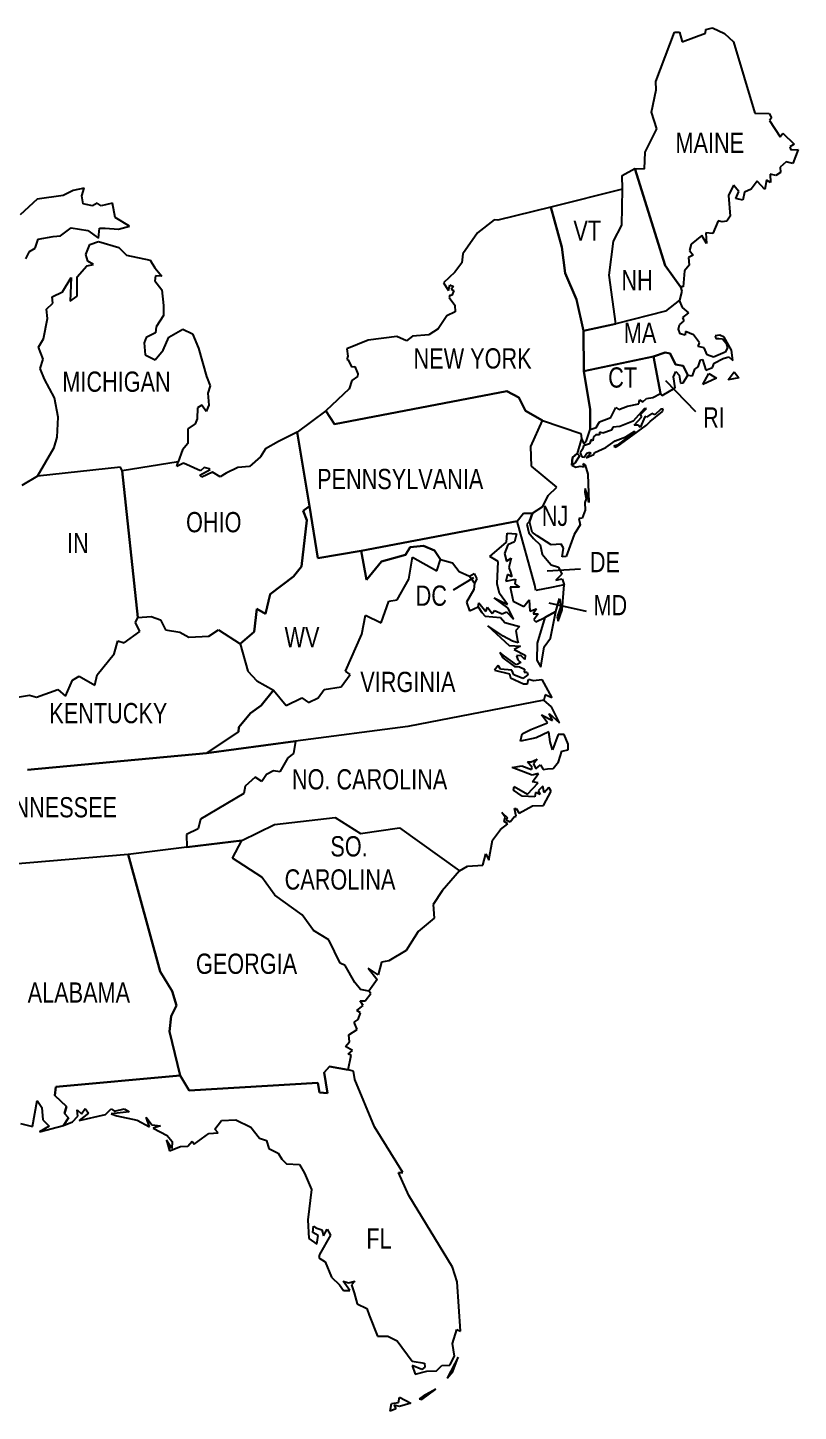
# Model space of a CAD drawing. Extents: x 0.69 to 9.69, y 1.15 to 6.91.
# Drawn here: x 6.72 to 9.69, y 1.25 to 6.58 of the extents above; entities that cross this region are included whole.
import ezdxf
from ezdxf.enums import TextEntityAlignment as Align

# ---------------------------------------------------------------- set-up
doc = ezdxf.new("R2010")
doc.units = 0
doc.layers.get('0').update_dxf_attribs({"linetype": 'CONTINUOUS'})
doc.layers.add('PEN1', color=7, linetype='CONTINUOUS')
doc.styles.get("Standard").update_dxf_attribs({"font": 'txt', "width": 0.75})

msp = doc.modelspace()

# ---------------------------------------------------------------- linework, layer by layer
at = {"layer": 'PEN1'}
for p, q in [((9.137, 6.373), (9.209, 6.563)), ((9.209, 6.563), (9.229, 6.563)), ((9.229, 6.563), (9.239, 6.525)), ((9.239, 6.525), (9.329, 6.559)), ((9.329, 6.559), (9.33, 6.573)), ((9.33, 6.573), (9.355, 6.58)), ((9.355, 6.58), (9.402, 6.557)), ((9.402, 6.557), (9.437, 6.526)), ((9.437, 6.526), (9.519, 6.25)), ((9.139, 6.34), (9.137, 6.373)), ((9.121, 6.254), (9.139, 6.34)), ((9.141, 6.19), (9.121, 6.254)), ((9.519, 6.25), (9.574, 6.249)), ((9.574, 6.249), (9.583, 6.233)), ((9.097, 6.1), (9.141, 6.19)), ((9.583, 6.233), (9.575, 6.222)), ((9.575, 6.222), (9.616, 6.159)), ((9.616, 6.159), (9.626, 6.173)), ((9.626, 6.173), (9.67, 6.131)), ((9.67, 6.131), (9.654, 6.121)), ((9.094, 6.036), (9.097, 6.1)), ((9.654, 6.121), (9.657, 6.109)), ((9.657, 6.109), (9.686, 6.11)), ((9.686, 6.11), (9.665, 6.057)), ((9.008, 6.01), (9.057, 6.038)), ((9.057, 6.038), (9.057, 6.038)), ((9.057, 6.038), (9.094, 6.036)), ((9.174, 5.664), (9.057, 6.038)), ((9.057, 6.038), (9.174, 5.664)), ((9.639, 6.063), (9.616, 6.043)), ((9.616, 6.043), (9.618, 6.022)), ((9.665, 6.057), (9.639, 6.063)), ((9.009, 5.958), (9.008, 6.01)), ((9.437, 5.973), (9.417, 5.934)), ((9.457, 5.949), (9.437, 5.973)), ((9.528, 5.988), (9.505, 5.958)), ((9.557, 5.956), (9.528, 5.988)), ((9.563, 5.993), (9.557, 5.956)), ((9.579, 5.984), (9.563, 5.993)), ((9.6, 6.01), (9.578, 6.016)), ((9.578, 6.016), (9.579, 5.984)), ((9.618, 6.022), (9.6, 6.01)), ((6.755, 5.919), (6.69, 5.859)), ((6.855, 5.933), (6.755, 5.919)), ((6.894, 5.953), (6.855, 5.933)), ((6.937, 5.962), (6.894, 5.953)), ((6.928, 5.932), (6.937, 5.962)), ((6.932, 5.901), (6.928, 5.932)), ((9.009, 5.958), (8.733, 5.889)), ((9.006, 5.819), (9.009, 5.958)), ((9.006, 5.819), (9.009, 5.958)), ((9.417, 5.934), (9.424, 5.854)), ((9.446, 5.922), (9.457, 5.949)), ((9.473, 5.915), (9.446, 5.922)), ((9.479, 5.946), (9.473, 5.915)), ((9.505, 5.958), (9.479, 5.946)), ((6.944, 5.899), (6.932, 5.901)), ((6.969, 5.893), (6.944, 5.899)), ((6.987, 5.904), (6.969, 5.893)), ((7.002, 5.893), (6.987, 5.904)), ((7.045, 5.904), (7.002, 5.893)), ((7.056, 5.849), (7.045, 5.904)), ((8.733, 5.889), (8.529, 5.838)), ((8.775, 5.734), (8.733, 5.889)), ((8.733, 5.889), (8.733, 5.889)), ((8.733, 5.889), (8.775, 5.734)), ((7.111, 5.815), (7.056, 5.849)), ((7.069, 5.804), (7.111, 5.815)), ((8.515, 5.84), (8.451, 5.79)), ((8.529, 5.838), (8.515, 5.84)), ((8.974, 5.758), (9.006, 5.819)), ((8.974, 5.758), (9.006, 5.819)), ((9.378, 5.836), (9.357, 5.787)), ((9.393, 5.832), (9.378, 5.836)), ((9.411, 5.835), (9.393, 5.832)), ((9.424, 5.854), (9.411, 5.835)), ((6.748, 5.73), (6.759, 5.765)), ((6.759, 5.765), (6.817, 5.775)), ((6.817, 5.775), (6.845, 5.778)), ((6.845, 5.778), (6.887, 5.809)), ((6.887, 5.809), (6.95, 5.799)), ((6.95, 5.799), (6.992, 5.769)), ((6.992, 5.769), (6.995, 5.807)), ((6.995, 5.807), (7.017, 5.808)), ((7.017, 5.808), (7.069, 5.804)), ((8.451, 5.79), (8.395, 5.708)), ((8.958, 5.626), (8.974, 5.758)), ((8.958, 5.626), (8.974, 5.758)), ((9.315, 5.779), (9.274, 5.746)), ((9.333, 5.749), (9.315, 5.779)), ((9.357, 5.787), (9.33, 5.789)), ((9.33, 5.789), (9.333, 5.749)), ((6.712, 5.689), (6.726, 5.718)), ((6.726, 5.718), (6.748, 5.73)), ((6.943, 5.706), (6.958, 5.744)), ((6.951, 5.68), (6.943, 5.706)), ((6.958, 5.744), (6.992, 5.756)), ((6.992, 5.756), (7.07, 5.733)), ((7.07, 5.733), (7.099, 5.704)), ((8.395, 5.708), (8.39, 5.674)), ((8.788, 5.634), (8.775, 5.734)), ((8.775, 5.734), (8.788, 5.634)), ((9.274, 5.746), (9.267, 5.721)), ((9.267, 5.721), (9.281, 5.704)), ((6.909, 5.62), (6.947, 5.662)), ((6.947, 5.662), (6.973, 5.667)), ((6.973, 5.667), (6.951, 5.68)), ((7.099, 5.704), (7.191, 5.684)), ((7.191, 5.684), (7.209, 5.655)), ((7.209, 5.655), (7.235, 5.623)), ((8.39, 5.674), (8.364, 5.638)), ((9.232, 5.582), (9.174, 5.664)), ((9.174, 5.664), (9.232, 5.582)), ((9.266, 5.665), (9.248, 5.643)), ((9.281, 5.704), (9.263, 5.694)), ((9.263, 5.694), (9.266, 5.665)), ((6.853, 5.562), (6.887, 5.618)), ((6.887, 5.618), (6.882, 5.526)), ((6.91, 5.545), (6.909, 5.62)), ((7.211, 5.624), (7.208, 5.605)), ((7.208, 5.605), (7.236, 5.57)), ((7.235, 5.623), (7.211, 5.624)), ((8.364, 5.638), (8.32, 5.597)), ((8.832, 5.533), (8.788, 5.634)), ((8.788, 5.634), (8.832, 5.533)), ((8.958, 5.626), (8.958, 5.626)), ((8.984, 5.439), (8.958, 5.626)), ((8.984, 5.439), (8.958, 5.626)), ((9.248, 5.643), (9.243, 5.582)), ((6.813, 5.543), (6.853, 5.562)), ((6.882, 5.526), (6.91, 5.545)), ((7.236, 5.57), (7.242, 5.509)), ((8.32, 5.597), (8.339, 5.568)), ((8.339, 5.568), (8.344, 5.589)), ((8.344, 5.55), (8.342, 5.541)), ((8.344, 5.589), (8.358, 5.583)), ((8.352, 5.548), (8.344, 5.55)), ((8.358, 5.583), (8.35, 5.573)), ((8.35, 5.573), (8.36, 5.568)), ((8.36, 5.568), (8.352, 5.548)), ((9.237, 5.565), (9.229, 5.53)), ((9.243, 5.582), (9.232, 5.582)), ((9.232, 5.582), (9.237, 5.565)), ((6.791, 5.496), (6.816, 5.518)), ((6.795, 5.459), (6.791, 5.496)), ((6.816, 5.518), (6.813, 5.543)), ((7.242, 5.509), (7.242, 5.471)), ((8.342, 5.541), (8.363, 5.511)), ((8.363, 5.511), (8.365, 5.485)), ((8.859, 5.412), (8.832, 5.533)), ((8.832, 5.533), (8.859, 5.412)), ((9.229, 5.53), (9.175, 5.488)), ((9.229, 5.53), (9.175, 5.488)), ((9.24, 5.502), (9.229, 5.53)), ((9.265, 5.481), (9.24, 5.502)), ((6.78, 5.381), (6.795, 5.459)), ((7.242, 5.471), (7.214, 5.427)), ((8.333, 5.47), (8.3, 5.42)), ((8.365, 5.485), (8.333, 5.47)), ((8.984, 5.439), (8.859, 5.412)), ((8.859, 5.412), (8.984, 5.439)), ((9.175, 5.488), (8.984, 5.439)), ((9.175, 5.488), (8.984, 5.439)), ((9.229, 5.435), (9.246, 5.45)), ((9.241, 5.463), (9.265, 5.481)), ((9.246, 5.45), (9.241, 5.463)), ((7.175, 5.386), (7.167, 5.366)), ((7.211, 5.404), (7.175, 5.386)), ((7.214, 5.427), (7.211, 5.404)), ((7.241, 5.337), (7.263, 5.388)), ((7.263, 5.388), (7.317, 5.419)), ((7.317, 5.419), (7.353, 5.4)), ((7.353, 5.4), (7.377, 5.345)), ((8.14, 5.39), (8.03, 5.376)), ((8.178, 5.373), (8.14, 5.39)), ((8.201, 5.391), (8.178, 5.373)), ((8.264, 5.396), (8.201, 5.391)), ((8.3, 5.42), (8.264, 5.396)), ((8.859, 5.412), (8.859, 5.412)), ((8.859, 5.412), (8.86, 5.256)), ((8.86, 5.256), (8.859, 5.412)), ((9.225, 5.418), (9.229, 5.435)), ((9.231, 5.4), (9.225, 5.418)), ((9.25, 5.395), (9.231, 5.4)), ((9.252, 5.409), (9.25, 5.395)), ((9.282, 5.397), (9.252, 5.409)), ((9.306, 5.366), (9.282, 5.397)), ((9.384, 5.395), (9.366, 5.393)), ((9.366, 5.393), (9.369, 5.382)), ((9.401, 5.387), (9.384, 5.395)), ((9.429, 5.338), (9.401, 5.387)), ((6.761, 5.349), (6.78, 5.381)), ((6.779, 5.303), (6.761, 5.349)), ((7.167, 5.366), (7.171, 5.32)), ((7.21, 5.3), (7.241, 5.337)), ((7.377, 5.345), (7.408, 5.236)), ((8.03, 5.376), (7.948, 5.343)), ((7.948, 5.343), (7.952, 5.315)), ((9.301, 5.351), (9.306, 5.366)), ((9.323, 5.347), (9.301, 5.351)), ((9.335, 5.32), (9.323, 5.347)), ((9.369, 5.382), (9.38, 5.382)), ((9.38, 5.382), (9.394, 5.381)), ((9.394, 5.381), (9.408, 5.365)), ((9.413, 5.347), (9.404, 5.33)), ((9.408, 5.365), (9.413, 5.347)), ((9.434, 5.298), (9.429, 5.338)), ((6.767, 5.267), (6.779, 5.303)), ((7.171, 5.32), (7.21, 5.3)), ((7.952, 5.315), (7.948, 5.301)), ((7.948, 5.301), (7.953, 5.3)), ((7.953, 5.3), (7.966, 5.273)), ((9.128, 5.313), (8.86, 5.256)), ((8.86, 5.256), (9.128, 5.313)), ((9.128, 5.313), (9.174, 5.329)), ((9.174, 5.329), (9.128, 5.313)), ((9.156, 5.17), (9.128, 5.313)), ((9.128, 5.313), (9.128, 5.313)), ((9.128, 5.313), (9.156, 5.17)), ((9.174, 5.329), (9.193, 5.325)), ((9.193, 5.325), (9.174, 5.329)), ((9.193, 5.325), (9.213, 5.282)), ((9.213, 5.282), (9.193, 5.325)), ((9.213, 5.282), (9.243, 5.277)), ((9.243, 5.277), (9.213, 5.282)), ((9.301, 5.273), (9.309, 5.3)), ((9.309, 5.3), (9.317, 5.302)), ((9.317, 5.302), (9.33, 5.261)), ((9.359, 5.311), (9.335, 5.32)), ((9.356, 5.271), (9.362, 5.288)), ((9.404, 5.33), (9.359, 5.311)), ((9.362, 5.288), (9.397, 5.306)), ((9.397, 5.306), (9.419, 5.312)), ((9.419, 5.312), (9.434, 5.298)), ((6.784, 5.226), (6.767, 5.267)), ((6.822, 5.154), (6.784, 5.226)), ((7.408, 5.236), (7.421, 5.2)), ((7.966, 5.273), (7.978, 5.274)), ((7.989, 5.236), (7.967, 5.221)), ((7.978, 5.274), (7.99, 5.246)), ((7.99, 5.246), (7.989, 5.236)), ((8.86, 5.256), (8.86, 5.256)), ((8.86, 5.256), (8.885, 5.109)), ((8.885, 5.109), (8.86, 5.256)), ((9.205, 5.235), (9.214, 5.255)), ((9.212, 5.192), (9.205, 5.235)), ((9.214, 5.255), (9.227, 5.241)), ((9.227, 5.241), (9.232, 5.21)), ((9.243, 5.277), (9.261, 5.241)), ((9.261, 5.241), (9.243, 5.277)), ((9.243, 5.212), (9.261, 5.241)), ((9.261, 5.241), (9.279, 5.238)), ((9.279, 5.238), (9.287, 5.264)), ((9.287, 5.264), (9.301, 5.273)), ((9.319, 5.205), (9.341, 5.248)), ((9.371, 5.229), (9.319, 5.205)), ((9.33, 5.261), (9.356, 5.271)), ((9.341, 5.248), (9.371, 5.229)), ((9.416, 5.223), (9.439, 5.254)), ((9.457, 5.231), (9.416, 5.223)), ((9.439, 5.254), (9.457, 5.231)), ((7.421, 5.2), (7.413, 5.172)), ((7.413, 5.172), (7.417, 5.126)), ((7.957, 5.189), (7.867, 5.104)), ((7.9, 5.052), (8.564, 5.179)), ((8.564, 5.179), (7.9, 5.052)), ((7.967, 5.221), (7.957, 5.189)), ((8.564, 5.179), (8.61, 5.155)), ((8.61, 5.155), (8.564, 5.179)), ((9.162, 5.163), (9.212, 5.192)), ((9.291, 5.1), (9.176, 5.219)), ((9.232, 5.21), (9.243, 5.212)), ((9.319, 5.205), (9.319, 5.205)), ((9.416, 5.223), (9.416, 5.223)), ((6.837, 5.079), (6.822, 5.154)), ((7.39, 5.126), (7.373, 5.115)), ((7.406, 5.101), (7.39, 5.126)), ((7.417, 5.126), (7.406, 5.101)), ((8.61, 5.155), (8.636, 5.104)), ((8.636, 5.104), (8.61, 5.155)), ((8.995, 5.109), (9.028, 5.122)), ((9.028, 5.122), (9.072, 5.131)), ((9.072, 5.131), (9.075, 5.146)), ((9.075, 5.146), (9.088, 5.138)), ((9.088, 5.138), (9.102, 5.151)), ((9.102, 5.151), (9.126, 5.155)), ((9.126, 5.155), (9.156, 5.17)), ((9.156, 5.17), (9.162, 5.163)), ((6.833, 5.002), (6.837, 5.079)), ((7.371, 5.073), (7.364, 5.054)), ((7.373, 5.115), (7.371, 5.073)), ((7.867, 5.104), (7.756, 5.021)), ((7.867, 5.104), (7.867, 5.104)), ((7.867, 5.104), (7.9, 5.052)), ((7.9, 5.052), (7.867, 5.104)), ((8.636, 5.104), (8.701, 5.067)), ((8.701, 5.067), (8.636, 5.104)), ((8.656, 4.966), (8.701, 5.067)), ((8.656, 4.966), (8.701, 5.067)), ((8.701, 5.067), (8.849, 5.017)), ((8.701, 5.067), (8.849, 5.017)), ((8.885, 5.109), (8.884, 5.032)), ((8.884, 5.032), (8.885, 5.109)), ((8.921, 5.061), (8.964, 5.078)), ((8.964, 5.078), (8.984, 5.117)), ((8.984, 5.117), (8.995, 5.109)), ((9.093, 5.112), (9.05, 5.064)), ((9.054, 5.048), (9.083, 5.081)), ((9.096, 5.083), (9.077, 5.04)), ((9.079, 5.089), (9.101, 5.113)), ((9.083, 5.081), (9.079, 5.089)), ((9.101, 5.113), (9.093, 5.112)), ((9.101, 5.079), (9.096, 5.083)), ((9.122, 5.093), (9.101, 5.079)), ((9.116, 5.063), (9.163, 5.101)), ((9.134, 5.088), (9.122, 5.093)), ((9.157, 5.11), (9.134, 5.088)), ((9.166, 5.111), (9.157, 5.11)), ((9.163, 5.101), (9.166, 5.111)), ((7.336, 5.035), (7.335, 4.978)), ((7.364, 5.054), (7.336, 5.035)), ((7.756, 5.021), (7.685, 4.986)), ((7.804, 4.736), (7.756, 5.021)), ((7.756, 5.021), (7.756, 5.021)), ((7.756, 5.021), (7.804, 4.736)), ((8.849, 5.017), (8.851, 4.997)), ((8.849, 5.017), (8.851, 4.997)), ((8.87, 4.989), (8.884, 5.032)), ((8.884, 5.032), (8.908, 5.039)), ((8.908, 5.039), (8.921, 5.061)), ((8.934, 5.018), (8.921, 5.021)), ((8.921, 5.021), (8.921, 5.011)), ((8.967, 5.029), (8.934, 5.018)), ((8.972, 5.041), (8.967, 5.029)), ((8.999, 5.044), (8.972, 5.041)), ((9.054, 5.02), (8.988, 4.971)), ((9.05, 5.064), (8.999, 5.044)), ((9.002, 4.975), (9.102, 5.048)), ((9.022, 5.004), (9.056, 5.025)), ((9.07, 5.048), (9.054, 5.048)), ((9.056, 5.025), (9.054, 5.02)), ((9.077, 5.04), (9.07, 5.048)), ((9.102, 5.048), (9.116, 5.063)), ((6.757, 4.852), (6.821, 4.962)), ((6.821, 4.962), (6.833, 5.002)), ((7.335, 4.978), (7.315, 4.954)), ((7.685, 4.986), (7.635, 4.957)), ((8.659, 4.89), (8.656, 4.966)), ((8.659, 4.89), (8.656, 4.966)), ((8.851, 4.997), (8.834, 4.939)), ((8.851, 4.997), (8.86, 4.977)), ((8.859, 4.969), (8.856, 4.957)), ((8.882, 4.976), (8.859, 4.969)), ((8.86, 4.977), (8.87, 4.989)), ((8.888, 4.993), (8.882, 4.976)), ((8.895, 4.988), (8.888, 4.993)), ((8.898, 5.003), (8.895, 4.988)), ((8.907, 5.011), (8.898, 5.003)), ((8.902, 4.943), (8.945, 4.962)), ((8.921, 5.011), (8.907, 5.011)), ((8.945, 4.962), (8.981, 4.988)), ((8.988, 4.971), (8.976, 4.967)), ((8.976, 4.967), (8.985, 4.964)), ((8.981, 4.988), (9.022, 5.004)), ((8.985, 4.964), (9.002, 4.975)), ((7.298, 4.907), (7.083, 4.873)), ((7.298, 4.907), (7.083, 4.873)), ((7.293, 4.889), (7.298, 4.907)), ((7.315, 4.954), (7.298, 4.907)), ((7.615, 4.927), (7.573, 4.889)), ((7.635, 4.957), (7.615, 4.927)), ((8.817, 4.924), (8.814, 4.895)), ((8.814, 4.895), (8.817, 4.924)), ((8.834, 4.939), (8.817, 4.924)), ((8.817, 4.924), (8.834, 4.939)), ((8.843, 4.93), (8.827, 4.904)), ((8.834, 4.939), (8.843, 4.93)), ((8.856, 4.957), (8.846, 4.942)), ((8.846, 4.942), (8.846, 4.942)), ((8.846, 4.942), (8.853, 4.926)), ((8.853, 4.926), (8.861, 4.925)), ((8.861, 4.925), (8.872, 4.941)), ((8.887, 4.94), (8.869, 4.923)), ((8.869, 4.923), (8.899, 4.935)), ((8.872, 4.941), (8.883, 4.945)), ((8.883, 4.945), (8.887, 4.94)), ((8.899, 4.935), (8.902, 4.943)), ((6.757, 4.852), (6.696, 4.816)), ((7.076, 4.887), (6.757, 4.852)), ((7.076, 4.887), (6.757, 4.852)), ((6.757, 4.852), (6.757, 4.852)), ((7.083, 4.873), (7.076, 4.887)), ((7.083, 4.873), (7.076, 4.887)), ((7.143, 4.308), (7.083, 4.873)), ((7.083, 4.873), (7.083, 4.873)), ((7.083, 4.873), (7.143, 4.308)), ((7.319, 4.902), (7.293, 4.889)), ((7.385, 4.872), (7.319, 4.902)), ((7.382, 4.856), (7.421, 4.878)), ((7.389, 4.848), (7.382, 4.856)), ((7.399, 4.886), (7.385, 4.872)), ((7.43, 4.867), (7.389, 4.848)), ((7.419, 4.88), (7.399, 4.886)), ((7.421, 4.878), (7.419, 4.88)), ((7.46, 4.85), (7.43, 4.867)), ((7.483, 4.863), (7.46, 4.85)), ((7.528, 4.885), (7.483, 4.863)), ((7.573, 4.889), (7.528, 4.885)), ((8.756, 4.81), (8.659, 4.89)), ((8.756, 4.81), (8.659, 4.89)), ((8.827, 4.904), (8.814, 4.895)), ((8.814, 4.895), (8.83, 4.887)), ((8.814, 4.895), (8.814, 4.895)), ((8.83, 4.887), (8.846, 4.89)), ((8.846, 4.89), (8.861, 4.888)), ((8.861, 4.888), (8.858, 4.901)), ((8.858, 4.901), (8.865, 4.895)), ((8.865, 4.895), (8.876, 4.86)), ((8.876, 4.86), (8.879, 4.751)), ((8.723, 4.778), (8.756, 4.81)), ((8.723, 4.778), (8.756, 4.81)), ((8.866, 4.805), (8.864, 4.79)), ((8.875, 4.779), (8.866, 4.805)), ((8.702, 4.735), (8.723, 4.778)), ((8.702, 4.735), (8.723, 4.778)), ((8.864, 4.79), (8.869, 4.765)), ((8.869, 4.765), (8.864, 4.751)), ((8.864, 4.751), (8.866, 4.721)), ((8.879, 4.751), (8.875, 4.779)), ((7.78, 4.719), (7.804, 4.736)), ((7.804, 4.736), (7.78, 4.719)), ((7.794, 4.682), (7.78, 4.719)), ((7.78, 4.719), (7.794, 4.682)), ((7.804, 4.736), (7.836, 4.536)), ((7.836, 4.536), (7.804, 4.736)), ((8.604, 4.679), (8.628, 4.709)), ((8.604, 4.679), (8.628, 4.709)), ((8.628, 4.709), (8.663, 4.709)), ((8.628, 4.709), (8.663, 4.709)), ((8.663, 4.709), (8.651, 4.678)), ((8.651, 4.678), (8.663, 4.709)), ((8.663, 4.709), (8.702, 4.735)), ((8.663, 4.709), (8.702, 4.735)), ((8.866, 4.721), (8.854, 4.69)), ((7.773, 4.504), (7.794, 4.682)), ((7.794, 4.682), (7.773, 4.504)), ((8.604, 4.679), (8.003, 4.564)), ((8.003, 4.564), (8.604, 4.679)), ((8.604, 4.679), (8.604, 4.679)), ((8.671, 4.432), (8.604, 4.679)), ((8.671, 4.432), (8.604, 4.679)), ((8.651, 4.678), (8.641, 4.667)), ((8.641, 4.667), (8.648, 4.634)), ((8.651, 4.678), (8.651, 4.678)), ((8.661, 4.636), (8.651, 4.678)), ((8.846, 4.664), (8.823, 4.627)), ((8.854, 4.69), (8.841, 4.689)), ((8.841, 4.689), (8.846, 4.664)), ((8.498, 4.542), (8.563, 4.598)), ((8.568, 4.588), (8.555, 4.554)), ((8.563, 4.598), (8.565, 4.632)), ((8.565, 4.632), (8.601, 4.63)), ((8.593, 4.599), (8.568, 4.588)), ((8.601, 4.63), (8.593, 4.599)), ((8.648, 4.634), (8.666, 4.612)), ((8.68, 4.622), (8.661, 4.636)), ((8.666, 4.612), (8.692, 4.587)), ((8.735, 4.587), (8.68, 4.622)), ((8.692, 4.587), (8.7, 4.552)), ((8.773, 4.59), (8.735, 4.587)), ((8.782, 4.574), (8.773, 4.59)), ((8.823, 4.627), (8.792, 4.542)), ((7.836, 4.536), (8.003, 4.564)), ((8.003, 4.564), (7.836, 4.536)), ((8.003, 4.564), (8.003, 4.564)), ((8.003, 4.564), (8.023, 4.453)), ((8.023, 4.453), (8.003, 4.564)), ((8.081, 4.523), (8.174, 4.549)), ((8.174, 4.549), (8.081, 4.523)), ((8.174, 4.549), (8.192, 4.578)), ((8.192, 4.578), (8.174, 4.549)), ((8.186, 4.455), (8.2, 4.54)), ((8.186, 4.455), (8.2, 4.54)), ((8.192, 4.578), (8.243, 4.584)), ((8.243, 4.584), (8.192, 4.578)), ((8.2, 4.54), (8.294, 4.487)), ((8.2, 4.54), (8.294, 4.487)), ((8.243, 4.584), (8.285, 4.565)), ((8.285, 4.565), (8.243, 4.584)), ((8.285, 4.565), (8.309, 4.531)), ((8.309, 4.531), (8.285, 4.565)), ((8.53, 4.523), (8.498, 4.542)), ((8.555, 4.554), (8.563, 4.524)), ((8.563, 4.524), (8.58, 4.536)), ((8.58, 4.536), (8.571, 4.5)), ((8.7, 4.552), (8.719, 4.528)), ((8.777, 4.541), (8.782, 4.574)), ((8.792, 4.542), (8.777, 4.541)), ((7.743, 4.465), (7.773, 4.504)), ((7.773, 4.504), (7.743, 4.465)), ((8.023, 4.453), (8.081, 4.523)), ((8.081, 4.523), (8.023, 4.453)), ((8.294, 4.487), (8.309, 4.531)), ((8.294, 4.487), (8.309, 4.531)), ((8.309, 4.531), (8.354, 4.518)), ((8.309, 4.531), (8.354, 4.518)), ((8.354, 4.518), (8.38, 4.485)), ((8.354, 4.518), (8.38, 4.485)), ((8.38, 4.485), (8.42, 4.467)), ((8.38, 4.485), (8.42, 4.467)), ((8.526, 4.437), (8.53, 4.523)), ((8.571, 4.5), (8.578, 4.482)), ((8.578, 4.482), (8.583, 4.464)), ((8.719, 4.528), (8.735, 4.511)), ((8.847, 4.494), (8.719, 4.486)), ((8.735, 4.511), (8.763, 4.501)), ((8.763, 4.501), (8.776, 4.474)), ((7.652, 4.398), (7.743, 4.465)), ((7.743, 4.465), (7.652, 4.398)), ((8.141, 4.375), (8.186, 4.455)), ((8.141, 4.375), (8.186, 4.455)), ((8.359, 4.414), (8.437, 4.461)), ((8.42, 4.467), (8.438, 4.477)), ((8.42, 4.467), (8.438, 4.477)), ((8.42, 4.467), (8.42, 4.467)), ((8.439, 4.44), (8.42, 4.467)), ((8.42, 4.467), (8.439, 4.44)), ((8.439, 4.44), (8.437, 4.415)), ((8.439, 4.44), (8.437, 4.415)), ((8.438, 4.477), (8.448, 4.456)), ((8.438, 4.477), (8.448, 4.456)), ((8.448, 4.456), (8.439, 4.44)), ((8.448, 4.456), (8.439, 4.44)), ((8.535, 4.4), (8.526, 4.437)), ((8.566, 4.473), (8.56, 4.447)), ((8.56, 4.447), (8.597, 4.455)), ((8.583, 4.464), (8.566, 4.473)), ((8.613, 4.424), (8.577, 4.425)), ((8.577, 4.425), (8.588, 4.371)), ((8.597, 4.455), (8.594, 4.437)), ((8.594, 4.437), (8.613, 4.424)), ((8.675, 4.411), (8.671, 4.432)), ((8.675, 4.411), (8.671, 4.432)), ((8.784, 4.433), (8.736, 4.423)), ((8.784, 4.433), (8.736, 4.423)), ((8.776, 4.474), (8.753, 4.451)), ((8.753, 4.451), (8.777, 4.456)), ((8.777, 4.456), (8.784, 4.433)), ((8.777, 4.337), (8.784, 4.433)), ((7.635, 4.322), (7.652, 4.398)), ((7.652, 4.398), (7.635, 4.322)), ((8.109, 4.37), (8.141, 4.375)), ((8.109, 4.37), (8.141, 4.375)), ((8.437, 4.415), (8.409, 4.366)), ((8.437, 4.415), (8.409, 4.366)), ((8.569, 4.343), (8.515, 4.383)), ((8.515, 4.383), (8.566, 4.358)), ((8.566, 4.358), (8.535, 4.4)), ((8.629, 4.35), (8.65, 4.376)), ((8.65, 4.376), (8.652, 4.332)), ((8.736, 4.423), (8.675, 4.411)), ((8.736, 4.423), (8.675, 4.411)), ((8.753, 4.33), (8.767, 4.381)), ((8.767, 4.381), (8.772, 4.351)), ((7.591, 4.252), (7.601, 4.341)), ((7.601, 4.341), (7.591, 4.252)), ((7.601, 4.341), (7.635, 4.322)), ((7.635, 4.322), (7.601, 4.341)), ((8.08, 4.287), (8.109, 4.37)), ((8.08, 4.287), (8.109, 4.37)), ((8.409, 4.366), (8.42, 4.333)), ((8.409, 4.366), (8.42, 4.333)), ((8.42, 4.333), (8.454, 4.348)), ((8.42, 4.333), (8.454, 4.348)), ((8.454, 4.348), (8.456, 4.364)), ((8.454, 4.348), (8.468, 4.327)), ((8.456, 4.364), (8.483, 4.331)), ((8.468, 4.327), (8.481, 4.313)), ((8.483, 4.331), (8.489, 4.347)), ((8.489, 4.347), (8.507, 4.323)), ((8.507, 4.323), (8.516, 4.335)), ((8.516, 4.335), (8.546, 4.322)), ((8.546, 4.322), (8.563, 4.329)), ((8.563, 4.329), (8.59, 4.301)), ((8.59, 4.301), (8.569, 4.343)), ((8.588, 4.371), (8.629, 4.35)), ((8.652, 4.332), (8.678, 4.341)), ((8.678, 4.341), (8.665, 4.322)), ((8.665, 4.322), (8.684, 4.322)), ((8.684, 4.322), (8.668, 4.298)), ((8.71, 4.307), (8.753, 4.33)), ((8.753, 4.33), (8.71, 4.307)), ((8.871, 4.33), (8.727, 4.363)), ((8.732, 4.228), (8.753, 4.33)), ((8.767, 4.336), (8.757, 4.31)), ((8.761, 4.294), (8.777, 4.337)), ((8.772, 4.351), (8.767, 4.336)), ((7.134, 4.288), (7.143, 4.308)), ((7.134, 4.288), (7.143, 4.308)), ((7.151, 4.253), (7.134, 4.288)), ((7.151, 4.253), (7.134, 4.288)), ((7.143, 4.308), (7.195, 4.311)), ((7.143, 4.308), (7.195, 4.311)), ((7.195, 4.311), (7.23, 4.298)), ((7.195, 4.311), (7.23, 4.298)), ((7.23, 4.298), (7.249, 4.26)), ((7.23, 4.298), (7.249, 4.26)), ((8.006, 4.243), (8.02, 4.316)), ((8.006, 4.243), (8.02, 4.316)), ((8.02, 4.316), (8.08, 4.287)), ((8.02, 4.316), (8.08, 4.287)), ((8.481, 4.313), (8.539, 4.308)), ((8.55, 4.236), (8.491, 4.276)), ((8.491, 4.276), (8.573, 4.199)), ((8.539, 4.308), (8.556, 4.288)), ((8.556, 4.288), (8.612, 4.273)), ((8.612, 4.273), (8.598, 4.258)), ((8.668, 4.298), (8.675, 4.291)), ((8.675, 4.291), (8.71, 4.307)), ((8.71, 4.307), (8.68, 4.209)), ((8.757, 4.31), (8.761, 4.294)), ((7.052, 4.168), (7.066, 4.217)), ((7.052, 4.168), (7.066, 4.217)), ((7.066, 4.217), (7.09, 4.21)), ((7.066, 4.217), (7.09, 4.21)), ((7.09, 4.21), (7.151, 4.253)), ((7.09, 4.21), (7.151, 4.253)), ((7.249, 4.26), (7.305, 4.251)), ((7.249, 4.26), (7.305, 4.251)), ((7.305, 4.251), (7.34, 4.232)), ((7.305, 4.251), (7.34, 4.232)), ((7.34, 4.232), (7.417, 4.236)), ((7.34, 4.232), (7.417, 4.236)), ((7.417, 4.236), (7.454, 4.26)), ((7.417, 4.236), (7.454, 4.26)), ((7.454, 4.26), (7.537, 4.206)), ((7.454, 4.26), (7.537, 4.206)), ((7.537, 4.206), (7.591, 4.252)), ((7.591, 4.252), (7.537, 4.206)), ((7.943, 4.101), (8.006, 4.243)), ((7.943, 4.101), (8.006, 4.243)), ((8.586, 4.216), (8.55, 4.236)), ((8.607, 4.21), (8.586, 4.216)), ((8.598, 4.258), (8.603, 4.225)), ((8.603, 4.225), (8.607, 4.21)), ((8.707, 4.195), (8.732, 4.228)), ((6.986, 4.086), (7.052, 4.168)), ((6.986, 4.086), (7.052, 4.168)), ((7.537, 4.206), (7.567, 4.101)), ((7.537, 4.206), (7.537, 4.206)), ((7.537, 4.206), (7.567, 4.101)), ((8.555, 4.158), (8.537, 4.173)), ((8.537, 4.173), (8.548, 4.152)), ((8.573, 4.199), (8.617, 4.197)), ((8.617, 4.197), (8.592, 4.184)), ((8.592, 4.184), (8.634, 4.163)), ((8.618, 4.161), (8.601, 4.16)), ((8.601, 4.16), (8.606, 4.145)), ((8.633, 4.146), (8.618, 4.161)), ((8.634, 4.163), (8.633, 4.146)), ((8.68, 4.209), (8.679, 4.143)), ((8.68, 4.209), (8.68, 4.209)), ((8.695, 4.116), (8.707, 4.195)), ((8.531, 4.123), (8.516, 4.105)), ((8.516, 4.105), (8.574, 4.091)), ((8.539, 4.109), (8.531, 4.123)), ((8.583, 4.104), (8.539, 4.109)), ((8.548, 4.152), (8.593, 4.119)), ((8.601, 4.125), (8.555, 4.158)), ((8.593, 4.119), (8.612, 4.117)), ((8.618, 4.134), (8.601, 4.125)), ((8.606, 4.145), (8.618, 4.134)), ((8.612, 4.117), (8.632, 4.109)), ((8.632, 4.109), (8.63, 4.097)), ((8.679, 4.143), (8.695, 4.116)), ((6.864, 4.004), (6.891, 4.066)), ((6.864, 4.004), (6.891, 4.066)), ((6.891, 4.066), (6.917, 4.081)), ((6.891, 4.066), (6.917, 4.081)), ((6.917, 4.081), (6.978, 4.047)), ((6.917, 4.081), (6.978, 4.047)), ((6.978, 4.047), (6.986, 4.086)), ((6.978, 4.047), (6.986, 4.086)), ((7.567, 4.101), (7.601, 4.064)), ((7.567, 4.101), (7.601, 4.064)), ((7.601, 4.064), (7.666, 4.027)), ((7.601, 4.064), (7.666, 4.027)), ((7.926, 4.041), (7.961, 4.088)), ((7.926, 4.041), (7.961, 4.088)), ((7.961, 4.088), (7.943, 4.101)), ((7.961, 4.088), (7.943, 4.101)), ((8.574, 4.091), (8.578, 4.075)), ((8.578, 4.075), (8.628, 4.052)), ((8.591, 4.087), (8.583, 4.104)), ((8.626, 4.072), (8.591, 4.087)), ((8.645, 4.087), (8.626, 4.072)), ((8.628, 4.052), (8.643, 4.052)), ((8.63, 4.097), (8.642, 4.097)), ((8.642, 4.097), (8.645, 4.087)), ((8.643, 4.052), (8.647, 4.07)), ((8.647, 4.07), (8.666, 4.065)), ((8.666, 4.065), (8.699, 4.068)), ((8.699, 4.068), (8.737, 3.998)), ((6.649, 3.995), (6.726, 4.008)), ((6.649, 3.995), (6.726, 4.008)), ((6.726, 4.008), (6.753, 4.001)), ((6.726, 4.008), (6.753, 4.001)), ((6.753, 4.001), (6.835, 4.03)), ((6.753, 4.001), (6.835, 4.03)), ((6.835, 4.03), (6.864, 4.004)), ((6.835, 4.03), (6.864, 4.004)), ((7.666, 4.027), (7.618, 3.969)), ((7.618, 3.969), (7.666, 4.027)), ((7.666, 4.027), (7.714, 3.969)), ((7.666, 4.027), (7.714, 3.969)), ((7.837, 3.998), (7.86, 4.03)), ((7.837, 3.998), (7.86, 4.03)), ((7.86, 4.03), (7.926, 4.041)), ((7.86, 4.03), (7.926, 4.041)), ((8.712, 4.009), (8.706, 3.989)), ((8.737, 3.998), (8.712, 4.009)), ((7.618, 3.969), (7.577, 3.939)), ((7.577, 3.939), (7.618, 3.969)), ((7.714, 3.969), (7.775, 3.998)), ((7.714, 3.969), (7.775, 3.998)), ((7.775, 3.998), (7.8, 3.98)), ((7.775, 3.998), (7.8, 3.98)), ((7.8, 3.98), (7.837, 3.998)), ((7.8, 3.98), (7.837, 3.998)), ((8.706, 3.989), (8.182, 3.887)), ((8.706, 3.989), (8.182, 3.887)), ((8.736, 3.963), (8.706, 3.989)), ((8.767, 3.902), (8.736, 3.963)), ((7.577, 3.939), (7.532, 3.885)), ((7.532, 3.885), (7.577, 3.939)), ((8.656, 3.876), (8.72, 3.902)), ((8.72, 3.902), (8.697, 3.932)), ((8.697, 3.932), (8.74, 3.911)), ((8.74, 3.911), (8.727, 3.938)), ((8.727, 3.938), (8.767, 3.902)), ((7.531, 3.867), (7.407, 3.785)), ((7.407, 3.785), (7.531, 3.867)), ((7.532, 3.885), (7.531, 3.867)), ((7.531, 3.867), (7.532, 3.885)), ((8.182, 3.887), (7.75, 3.831)), ((8.182, 3.887), (7.75, 3.831)), ((8.617, 3.831), (8.623, 3.859)), ((8.677, 3.844), (8.617, 3.831)), ((8.623, 3.859), (8.656, 3.876)), ((8.725, 3.867), (8.677, 3.844)), ((8.73, 3.828), (8.725, 3.867)), ((8.762, 3.857), (8.739, 3.798)), ((8.784, 3.857), (8.762, 3.857)), ((8.8, 3.819), (8.784, 3.857)), ((7.407, 3.785), (7.75, 3.831)), ((7.75, 3.831), (7.407, 3.785)), ((7.75, 3.831), (7.743, 3.783)), ((7.75, 3.831), (7.743, 3.783)), ((8.739, 3.798), (8.73, 3.828)), ((8.763, 3.751), (8.776, 3.793)), ((8.776, 3.793), (8.8, 3.798)), ((8.8, 3.798), (8.8, 3.819)), ((7.407, 3.785), (6.718, 3.721)), ((6.718, 3.721), (7.407, 3.785)), ((7.407, 3.785), (7.407, 3.785)), ((7.72, 3.767), (7.69, 3.713)), ((7.72, 3.767), (7.69, 3.713)), ((7.743, 3.783), (7.72, 3.767)), ((7.743, 3.783), (7.72, 3.767)), ((8.584, 3.729), (8.622, 3.736)), ((8.622, 3.736), (8.659, 3.722)), ((8.661, 3.73), (8.643, 3.751)), ((8.643, 3.751), (8.658, 3.751)), ((8.658, 3.751), (8.681, 3.762)), ((8.681, 3.762), (8.667, 3.744)), ((8.667, 3.744), (8.676, 3.724)), ((8.676, 3.724), (8.694, 3.74)), ((8.694, 3.74), (8.704, 3.722)), ((8.742, 3.726), (8.763, 3.751)), ((7.595, 3.692), (7.556, 3.658)), ((7.595, 3.692), (7.556, 3.658)), ((7.621, 3.675), (7.595, 3.692)), ((7.621, 3.675), (7.595, 3.692)), ((7.639, 3.702), (7.621, 3.675)), ((7.639, 3.702), (7.621, 3.675)), ((7.666, 3.717), (7.639, 3.702)), ((7.666, 3.717), (7.639, 3.702)), ((7.69, 3.713), (7.666, 3.717)), ((7.69, 3.713), (7.666, 3.717)), ((8.661, 3.7), (8.584, 3.729)), ((8.659, 3.722), (8.661, 3.73)), ((8.686, 3.707), (8.661, 3.7)), ((8.663, 3.674), (8.686, 3.707)), ((8.704, 3.722), (8.721, 3.724)), ((8.721, 3.724), (8.742, 3.726)), ((7.551, 3.63), (7.385, 3.531)), ((7.551, 3.63), (7.385, 3.531)), ((7.556, 3.658), (7.551, 3.63)), ((7.556, 3.658), (7.551, 3.63)), ((8.59, 3.642), (8.592, 3.656)), ((8.623, 3.619), (8.59, 3.642)), ((8.592, 3.656), (8.643, 3.627)), ((8.643, 3.627), (8.684, 3.671)), ((8.684, 3.671), (8.663, 3.674)), ((8.674, 3.633), (8.671, 3.617)), ((8.692, 3.625), (8.674, 3.633)), ((8.702, 3.658), (8.684, 3.64)), ((8.684, 3.64), (8.692, 3.625)), ((8.708, 3.632), (8.702, 3.658)), ((8.705, 3.583), (8.735, 3.638)), ((8.725, 3.652), (8.708, 3.632)), ((8.735, 3.638), (8.725, 3.652)), ((8.593, 3.571), (8.6, 3.572)), ((8.6, 3.572), (8.611, 3.554)), ((8.611, 3.554), (8.663, 3.582)), ((8.671, 3.617), (8.623, 3.619)), ((8.663, 3.582), (8.705, 3.583)), ((7.385, 3.531), (7.375, 3.493)), ((7.385, 3.531), (7.375, 3.493)), ((7.669, 3.51), (7.903, 3.537)), ((7.669, 3.51), (7.903, 3.537)), ((7.903, 3.537), (8, 3.475)), ((7.903, 3.537), (8, 3.475)), ((8.558, 3.538), (8.544, 3.556)), ((8.544, 3.556), (8.566, 3.536)), ((8.553, 3.521), (8.558, 3.538)), ((8.568, 3.512), (8.553, 3.521)), ((8.566, 3.536), (8.561, 3.528)), ((8.561, 3.528), (8.576, 3.52)), ((8.576, 3.52), (8.592, 3.539)), ((8.592, 3.539), (8.6, 3.542)), ((8.6, 3.542), (8.593, 3.571)), ((7.375, 3.493), (7.331, 3.472)), ((7.375, 3.493), (7.331, 3.472)), ((7.331, 3.472), (7.331, 3.472)), ((7.331, 3.472), (7.332, 3.423)), ((7.331, 3.472), (7.332, 3.423)), ((7.544, 3.448), (7.669, 3.51)), ((7.544, 3.448), (7.669, 3.51)), ((8, 3.475), (8.151, 3.497)), ((8, 3.475), (8.151, 3.497)), ((8.151, 3.497), (8.382, 3.331)), ((8.151, 3.497), (8.382, 3.331)), ((8.509, 3.449), (8.54, 3.491)), ((8.54, 3.491), (8.568, 3.512)), ((7.332, 3.423), (7.106, 3.394)), ((7.332, 3.423), (7.106, 3.394)), ((7.544, 3.448), (7.332, 3.423)), ((7.332, 3.423), (7.544, 3.448)), ((7.508, 3.38), (7.544, 3.448)), ((7.508, 3.38), (7.544, 3.448)), ((8.494, 3.373), (8.509, 3.449)), ((7.106, 3.394), (6.651, 3.356)), ((7.106, 3.394), (6.651, 3.356)), ((7.229, 2.944), (7.106, 3.394)), ((7.106, 3.394), (7.106, 3.394)), ((7.106, 3.394), (7.229, 2.944)), ((7.621, 3.307), (7.508, 3.38)), ((7.508, 3.38), (7.508, 3.38)), ((7.621, 3.307), (7.508, 3.38)), ((8.471, 3.353), (8.483, 3.397)), ((8.483, 3.397), (8.494, 3.373)), ((7.671, 3.238), (7.621, 3.307)), ((7.671, 3.238), (7.621, 3.307)), ((8.382, 3.331), (8.315, 3.254)), ((8.382, 3.331), (8.413, 3.35)), ((8.413, 3.35), (8.471, 3.353)), ((8.315, 3.254), (8.28, 3.202)), ((7.776, 3.162), (7.671, 3.238)), ((7.776, 3.162), (7.671, 3.238)), ((8.28, 3.202), (8.284, 3.149)), ((7.819, 3.102), (7.776, 3.162)), ((7.819, 3.102), (7.776, 3.162)), ((8.284, 3.149), (8.223, 3.098)), ((7.879, 3.065), (7.819, 3.102)), ((7.879, 3.065), (7.819, 3.102)), ((8.223, 3.098), (8.176, 3.025)), ((7.922, 2.976), (7.879, 3.065)), ((7.922, 2.976), (7.879, 3.065)), ((8.176, 3.025), (8.109, 2.985)), ((7.275, 2.868), (7.229, 2.944)), ((7.229, 2.944), (7.275, 2.868)), ((7.942, 2.967), (7.922, 2.976)), ((7.942, 2.967), (7.922, 2.976)), ((7.979, 2.901), (7.942, 2.967)), ((7.979, 2.901), (7.942, 2.967)), ((8.069, 2.931), (8.03, 2.957)), ((8.03, 2.957), (8.064, 2.913)), ((8.081, 2.979), (8.069, 2.931)), ((8.109, 2.985), (8.081, 2.979)), ((8.001, 2.874), (7.979, 2.901)), ((8.001, 2.874), (7.979, 2.901)), ((8.064, 2.913), (8.032, 2.868)), ((7.292, 2.812), (7.275, 2.868)), ((7.275, 2.868), (7.292, 2.812)), ((8.011, 2.813), (7.999, 2.83)), ((7.999, 2.83), (8.019, 2.83)), ((8.032, 2.868), (8.001, 2.874)), ((8.032, 2.868), (8.001, 2.874)), ((8.019, 2.83), (8.04, 2.859)), ((8.04, 2.859), (8.032, 2.868)), ((7.272, 2.772), (7.292, 2.812)), ((7.292, 2.812), (7.272, 2.772)), ((7.986, 2.793), (8.011, 2.813)), ((8, 2.784), (7.986, 2.793)), ((7.992, 2.759), (8, 2.784)), ((7.265, 2.712), (7.272, 2.772)), ((7.272, 2.772), (7.265, 2.712)), ((7.955, 2.699), (7.987, 2.72)), ((7.976, 2.749), (7.992, 2.759)), ((7.987, 2.72), (7.976, 2.749)), ((7.306, 2.543), (7.265, 2.712)), ((7.265, 2.712), (7.306, 2.543)), ((7.943, 2.654), (7.958, 2.672)), ((7.958, 2.672), (7.955, 2.699)), ((7.97, 2.639), (7.943, 2.654)), ((7.953, 2.625), (7.97, 2.639)), ((7.965, 2.621), (7.953, 2.625)), ((7.953, 2.565), (7.965, 2.621)), ((7.881, 2.578), (7.861, 2.555)), ((7.861, 2.555), (7.881, 2.578)), ((7.953, 2.565), (7.881, 2.578)), ((7.881, 2.578), (7.953, 2.565)), ((7.973, 2.56), (7.953, 2.565)), ((7.978, 2.528), (7.973, 2.56)), ((6.827, 2.499), (7.306, 2.543)), ((7.306, 2.543), (6.827, 2.499)), ((7.341, 2.485), (7.306, 2.543)), ((7.306, 2.543), (7.341, 2.485)), ((7.836, 2.514), (7.341, 2.485)), ((7.341, 2.485), (7.836, 2.514)), ((7.842, 2.478), (7.836, 2.514)), ((7.836, 2.514), (7.842, 2.478)), ((7.861, 2.555), (7.873, 2.475)), ((7.873, 2.475), (7.861, 2.555)), ((8.054, 2.345), (7.978, 2.528)), ((6.824, 2.466), (6.827, 2.499)), ((6.827, 2.499), (6.824, 2.466)), ((6.869, 2.423), (6.824, 2.466)), ((6.824, 2.466), (6.869, 2.423)), ((6.827, 2.499), (6.827, 2.499)), ((7.873, 2.475), (7.842, 2.478)), ((7.842, 2.478), (7.873, 2.475)), ((6.738, 2.347), (6.756, 2.447)), ((6.756, 2.447), (6.774, 2.42)), ((6.774, 2.42), (6.777, 2.372)), ((6.861, 2.397), (6.869, 2.423)), ((6.869, 2.423), (6.861, 2.397)), ((6.912, 2.386), (6.91, 2.41)), ((6.91, 2.41), (6.926, 2.395)), ((6.926, 2.395), (6.94, 2.416)), ((6.94, 2.416), (6.953, 2.398)), ((7.019, 2.393), (7.04, 2.414)), ((7.04, 2.414), (7.053, 2.406)), ((7.11, 2.403), (7.041, 2.395)), ((7.053, 2.406), (7.091, 2.415)), ((7.091, 2.415), (7.11, 2.403)), ((6.691, 2.358), (6.738, 2.347)), ((6.765, 2.326), (6.857, 2.35)), ((6.802, 2.348), (6.765, 2.326)), ((6.777, 2.372), (6.802, 2.348)), ((6.857, 2.35), (6.876, 2.38)), ((6.876, 2.38), (6.857, 2.35)), ((6.857, 2.35), (6.891, 2.365)), ((6.876, 2.38), (6.861, 2.397)), ((6.861, 2.397), (6.876, 2.38)), ((6.891, 2.365), (6.912, 2.386)), ((6.953, 2.398), (6.917, 2.37)), ((6.917, 2.37), (7.019, 2.393)), ((7.041, 2.395), (7.062, 2.388)), ((7.062, 2.388), (7.14, 2.371)), ((7.14, 2.371), (7.188, 2.345)), ((7.188, 2.345), (7.175, 2.382)), ((7.175, 2.382), (7.197, 2.353)), ((7.197, 2.353), (7.23, 2.349)), ((7.23, 2.349), (7.202, 2.34)), ((7.44, 2.336), (7.465, 2.369)), ((7.465, 2.369), (7.52, 2.372)), ((7.52, 2.372), (7.578, 2.344)), ((7.202, 2.34), (7.256, 2.312)), ((7.274, 2.262), (7.253, 2.294)), ((7.253, 2.294), (7.265, 2.253)), ((7.256, 2.312), (7.275, 2.288)), ((7.36, 2.278), (7.416, 2.32)), ((7.416, 2.32), (7.453, 2.322)), ((7.453, 2.322), (7.44, 2.336)), ((7.578, 2.344), (7.611, 2.302)), ((7.611, 2.302), (7.639, 2.293)), ((7.639, 2.293), (7.647, 2.262)), ((8.164, 2.169), (8.054, 2.345)), ((7.265, 2.253), (7.307, 2.269)), ((7.275, 2.288), (7.274, 2.262)), ((7.307, 2.269), (7.335, 2.271)), ((7.335, 2.271), (7.352, 2.29)), ((7.352, 2.29), (7.36, 2.278)), ((7.647, 2.262), (7.683, 2.244)), ((7.683, 2.244), (7.697, 2.221)), ((7.697, 2.221), (7.716, 2.202)), ((7.716, 2.202), (7.766, 2.2)), ((7.766, 2.2), (7.785, 2.167)), ((7.785, 2.167), (7.812, 2.104)), ((8.186, 2.08), (8.147, 2.169)), ((8.147, 2.169), (8.164, 2.169)), ((7.812, 2.104), (7.797, 1.987)), ((8.355, 1.805), (8.186, 2.08)), ((7.797, 1.987), (7.801, 1.915)), ((7.817, 1.938), (7.82, 1.962)), ((7.838, 1.927), (7.817, 1.938)), ((7.82, 1.962), (7.829, 1.956)), ((7.829, 1.956), (7.852, 1.948)), ((7.832, 1.893), (7.838, 1.927)), ((7.885, 1.928), (7.842, 1.853)), ((7.852, 1.948), (7.858, 1.925)), ((7.858, 1.925), (7.872, 1.951)), ((7.872, 1.951), (7.885, 1.928)), ((7.801, 1.915), (7.832, 1.893)), ((7.842, 1.853), (7.84, 1.84)), ((7.84, 1.84), (7.865, 1.825)), ((7.865, 1.825), (7.889, 1.766)), ((7.889, 1.766), (7.92, 1.736)), ((8.372, 1.748), (8.355, 1.805)), ((7.92, 1.736), (7.935, 1.715)), ((7.959, 1.715), (7.934, 1.75)), ((7.934, 1.75), (7.954, 1.744)), ((7.935, 1.715), (7.959, 1.715)), ((7.954, 1.744), (7.978, 1.751)), ((7.978, 1.751), (7.966, 1.736)), ((7.966, 1.736), (7.976, 1.705)), ((8.386, 1.558), (8.372, 1.748)), ((7.976, 1.705), (7.987, 1.663)), ((7.987, 1.663), (8.025, 1.645)), ((8.025, 1.645), (8.034, 1.619)), ((8.034, 1.619), (8.066, 1.539)), ((8.355, 1.51), (8.371, 1.564)), ((8.371, 1.564), (8.386, 1.558)), ((8.066, 1.539), (8.106, 1.539)), ((8.106, 1.539), (8.141, 1.52)), ((8.141, 1.52), (8.199, 1.442)), ((8.362, 1.462), (8.355, 1.51)), ((8.199, 1.442), (8.247, 1.434)), ((8.344, 1.427), (8.362, 1.462)), ((8.356, 1.403), (8.377, 1.458)), ((8.377, 1.458), (8.363, 1.433)), ((8.236, 1.41), (8.199, 1.425)), ((8.199, 1.425), (8.211, 1.392)), ((8.211, 1.392), (8.256, 1.404)), ((8.248, 1.419), (8.236, 1.41)), ((8.247, 1.434), (8.248, 1.419)), ((8.256, 1.404), (8.293, 1.405)), ((8.293, 1.405), (8.313, 1.425)), ((8.313, 1.425), (8.344, 1.427)), ((8.363, 1.433), (8.334, 1.377)), ((8.334, 1.377), (8.356, 1.403)), ((8.236, 1.295), (8.29, 1.335)), ((8.29, 1.335), (8.242, 1.307)), ((8.334, 1.377), (8.334, 1.377)), ((8.12, 1.279), (8.147, 1.283)), ((8.147, 1.283), (8.15, 1.304)), ((8.15, 1.304), (8.194, 1.281)), ((8.194, 1.281), (8.151, 1.267)), ((8.242, 1.307), (8.226, 1.297)), ((8.226, 1.297), (8.226, 1.297)), ((8.226, 1.297), (8.236, 1.295)), ((8.115, 1.249), (8.12, 1.279)), ((8.137, 1.259), (8.115, 1.249)), ((8.115, 1.249), (8.115, 1.249)), ((8.151, 1.267), (8.13, 1.273)), ((8.13, 1.273), (8.137, 1.259))]:
    msp.add_line(p, q, dxfattribs=at)

# ---------------------------------------------------------------- texts
at = {"width": 0.8}
for s, p in [('MAINE', (9.2132, 6.074)), ('VT', (8.8201, 5.7354)), ('NH', (9.0049, 5.545)), ('MA', (9.0142, 5.3421)), ('NEW YORK', (8.2048, 5.2434)), ('MICHIGAN', (6.8524, 5.1537)), ('CT', (8.9541, 5.1698)), ('RI', (9.3195, 5.0159)), ('PENNSYLVANIA', (7.8333, 4.7786)), ('OHIO', (7.3288, 4.6125)), ('NJ', (8.6984, 4.637)), ('IN', (6.8707, 4.532)), ('DE', (8.8835, 4.4586)), ('DC', (8.2128, 4.3293)), ('MD', (8.8974, 4.2926)), ('WV', (7.7081, 4.1697)), ('VIRGINIA', (7.9997, 3.9969)), ('KENTUCKY', (6.8023, 3.8768)), ('NO. CAROLINA', (7.7364, 3.6216)), ('TENNESSEE', (6.5575, 3.514)), ('SO.', (7.8843, 3.3635)), ('CAROLINA', (7.7083, 3.2358)), ('GEORGIA', (7.3668, 2.9111)), ('ALABAMA', (6.719, 2.8003)), ('FL', (8.023, 1.8522))]:
    msp.add_text(s, height=0.078, dxfattribs=at).set_placement(p, align=Align.BOTTOM_LEFT)

doc.saveas('drawing.dxf')
